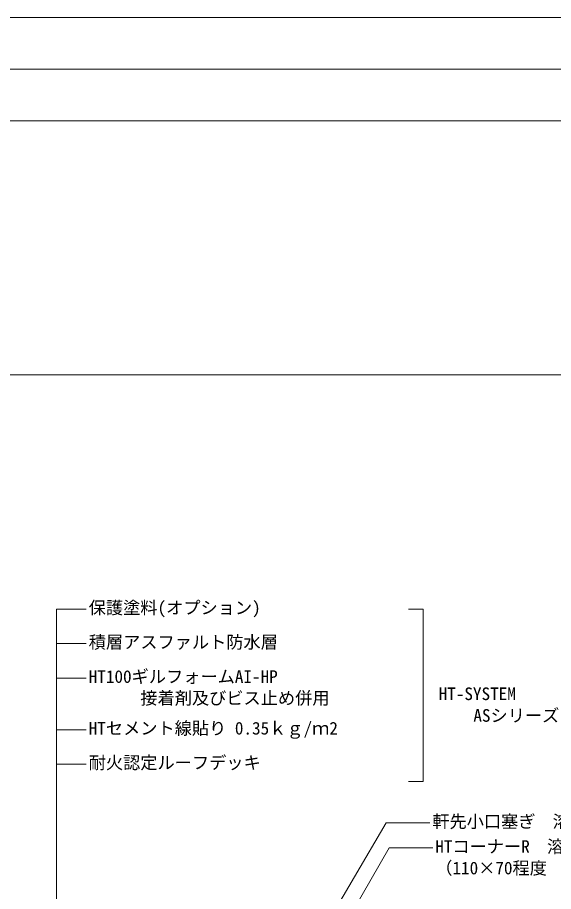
# Model space of a CAD drawing. Units: millimetres, scale not verified. Extents: x -1380 to 1380, y -955 to 955.
# Drawn here: x -163 to 460, y -60 to 955 of the extents above; entities that cross this region are included whole.
import ezdxf
from ezdxf.enums import TextEntityAlignment as Align

# ---------------------------------------------------------------- set-up
doc = ezdxf.new("R2010")
doc.units = ezdxf.units.MM
doc.header["$LTSCALE"] = 3
for name, color, linetype, lineweight in [('0-0_0', 7, 'Continuous', 18), ('0-2_MOJI', 7, 'Continuous', 18), ('0-A_WAKU', 7, 'Continuous', 18)]:
    doc.layers.add(name, color=color, linetype=linetype, lineweight=lineweight)
doc.styles.add('ＭＳ ゴシック', font='')
doc.styles.get('ＭＳ ゴシック').set_extended_font_data('MS Gothic')

msp = doc.modelspace()

# ---------------------------------------------------------------- linework, layer by layer
at = {"layer": '0-0_0'}
msp.add_line((-1380.065, 895.165), (1379.935, 895.165), dxfattribs=at)
msp.add_lwpolyline([(-900.065, -659.835), (899.935, -659.835), (899.935, 540.165), (-900.065, 540.165)], close=True, dxfattribs=at)
at = {"layer": '0-2_MOJI'}
for p, q in [((-117.979, -169.661), (-117.979, 267.823)), ((-117.979, 267.823), (-83.403, 267.823)), ((291.149, 267.823), (308.437, 267.823)), ((308.437, 67.823), (308.437, 267.823)), ((-117.979, 227.823), (-83.403, 227.823)), ((-117.979, 187.823), (-83.403, 187.823)), ((-117.979, 127.823), (-83.403, 127.823)), ((-117.979, 87.823), (-83.403, 87.823)), ((291.149, 67.823), (308.437, 67.823))]:
    msp.add_line(p, q, dxfattribs=at)
for points in [[(315.974, 19.529), (265.536, 19.529), (154.905, -168.69)], [(206.076, -118.59), (269.002, -9.599), (319.44, -9.599)]]:
    msp.add_lwpolyline(points, dxfattribs=at)
at = {"layer": '0-A_WAKU'}
for points in [[(1379.935, 835.165), (-1380.065, 835.165), (-1380.065, 955.165), (1379.935, 955.165)], [(-1380.065, -954.835), (1379.935, -954.835), (1379.935, 955.165), (-1380.065, 955.165)]]:
    msp.add_lwpolyline(points, close=True, dxfattribs=at)

# ---------------------------------------------------------------- texts
at = {"layer": '0-2_MOJI', "style": 'ＭＳ ゴシック'}
for s, p in [('保護塗料(オプション)', (-80.403, 257.823)), ('積層アスファルト防水層', (-80.403, 217.823)), ('HT100ギルフォームAI-HP', (-80.403, 177.823)), ('\u3000\u3000\u3000接着剤及びビス止め併用', (-80.403, 152.823)), ('HT-SYSTEM', (326.346, 157.823)), ('ASシリーズ', (366.713, 132.62)), ('HTセメント線貼り 0.35ｋｇ/ｍ2', (-80.403, 117.823)), ('耐火認定ルーフデッキ', (-80.403, 77.823)), ('軒先小口塞ぎ\u3000溶融亜鉛メッキ鋼板(t=1.0)', (318.974, 9.529)), ('HTコーナーR\u3000溶融亜鉛メッキ', (322.44, -19.599)), ('（110×70程度\u3000t0.6)', (322.44, -44.58))]:
    msp.add_text(s, height=14.66, dxfattribs=at).set_placement(p, align=Align.BOTTOM_LEFT)

doc.saveas('drawing.dxf')
